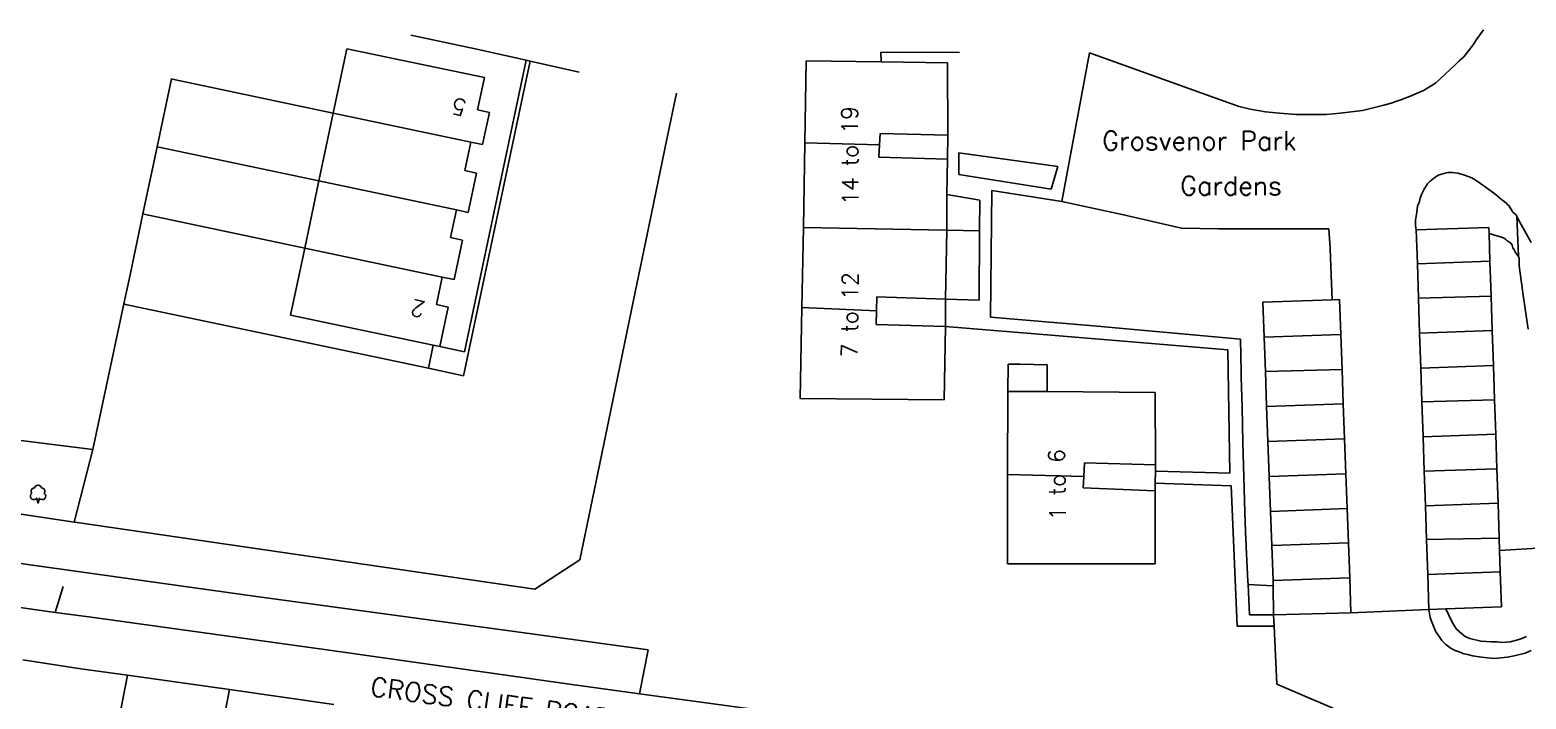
# Model space of a CAD drawing. Extents: x 427500 to 429848, y 434500 to 436505.
# Drawn here: x 428871.5 to 428982.8, y 435635 to 435684.8 of the extents above; entities that cross this region are included whole.
import ezdxf

# ---------------------------------------------------------------- set-up
doc = ezdxf.new("R2010")
doc.units = 0
doc.layers.add('LPTIP_Ex_Base', color=8, linetype='Continuous')
doc.styles.add('MtXpl_Romans', font='romans__.ttf')

msp = doc.modelspace()

# ---------------------------------------------------------------- linework, layer by layer
at = {"layer": 'LPTIP_Ex_Base', "color": 251, "true_color": 0x636466}
for p, q in [((428899.85, 435684.35), (428904.74, 435683.31)), ((428978.85, 435683.65), (428979.1, 435684.05)), ((428979.1, 435684.05), (428979.6, 435684.75)), ((428894.07, 435678.57), (428895.08, 435683.35)), ((428895.08, 435683.35), (428905.31, 435681.2)), ((428904.74, 435683.31), (428908.41, 435682.5)), ((428940.65, 435683.07), (428934.8, 435683.1)), ((428934.8, 435683.1), (428934.81, 435682.37)), ((428948.25, 435672), (428950.3, 435683.05)), ((428950.3, 435683.05), (428960.6, 435679.35)), ((428978.15, 435682.75), (428978.85, 435683.65)), ((428908.41, 435682.5), (428903.83, 435660.81)), ((428908.32, 435680.56), (428908.72, 435682.43)), ((428908.72, 435682.43), (428908.41, 435682.5)), ((428908.72, 435682.43), (428912.36, 435681.62)), ((428929.14, 435676.35), (428929.25, 435682.45)), ((428929.25, 435682.45), (428934.81, 435682.37)), ((428934.81, 435682.37), (428939.75, 435682.3)), ((428939.75, 435682.3), (428939.78, 435676.93)), ((428976.05, 435680.8), (428977.5, 435682.15)), ((428977.5, 435682.15), (428977.8, 435682.45)), ((428977.8, 435682.45), (428978.15, 435682.75)), ((428882.04, 435681.11), (428880.97, 435676.06)), ((428882.04, 435681.11), (428882.35, 435681.05)), ((428882.35, 435681.05), (428894.07, 435678.57)), ((428905.31, 435681.2), (428904.8, 435678.81)), ((428975.15, 435680.25), (428976.05, 435680.8)), ((428903.77, 435659.03), (428908.32, 435680.56)), ((428918.89, 435676.63), (428919.6, 435680.04)), ((428973.45, 435679.55), (428974.1, 435679.8)), ((428974.1, 435679.8), (428975.15, 435680.25)), ((428893.01, 435673.52), (428894.07, 435678.57)), ((428894.07, 435678.57), (428904.3, 435676.41)), ((428904.8, 435678.81), (428905.68, 435678.62)), ((428905.68, 435678.62), (428905.18, 435676.22)), ((428960.6, 435679.35), (428961.45, 435679.05)), ((428961.45, 435679.05), (428962.25, 435678.85)), ((428962.25, 435678.85), (428963.4, 435678.65)), ((428963.4, 435678.65), (428964.45, 435678.55)), ((428964.45, 435678.55), (428965.65, 435678.45)), ((428967.9, 435678.45), (428968.95, 435678.55)), ((428968.95, 435678.55), (428970.6, 435678.75)), ((428970.6, 435678.75), (428972.2, 435679.15)), ((428972.2, 435679.15), (428972.75, 435679.3)), ((428972.75, 435679.3), (428973.1, 435679.42)), ((428973.1, 435679.42), (428973.45, 435679.55)), ((428965.65, 435678.45), (428967.9, 435678.45)), ((428904.3, 435676.41), (428903.85, 435674.3)), ((428905.18, 435676.22), (428904.3, 435676.41)), ((428917.57, 435670.26), (428918.89, 435676.63)), ((428929.03, 435670.05), (428929.14, 435676.35)), ((428934.7, 435676.2), (428929.14, 435676.35)), ((428934.75, 435677.05), (428934.7, 435676.2)), ((428939.78, 435676.93), (428934.75, 435677.05)), ((428939.78, 435676.93), (428939.75, 435675.15)), ((428880.97, 435676.06), (428879.92, 435671.08)), ((428880.97, 435676.06), (428881.23, 435676.01)), ((428881.23, 435676.01), (428893.01, 435673.52)), ((428934.7, 435676.2), (428934.65, 435675.3)), ((428934.65, 435675.3), (428939.75, 435675.15)), ((428939.75, 435675.15), (428939.7, 435672.51)), ((428940.6, 435674), (428940.6, 435675.6)), ((428940.6, 435675.6), (428947.95, 435674.6)), ((428903.85, 435674.3), (428904.73, 435674.11)), ((428904.73, 435674.11), (428904.11, 435671.18)), ((428947.95, 435674.6), (428947.45, 435672.9)), ((428976.25, 435673.95), (428976.75, 435674.1)), ((428976.75, 435674.1), (428976.95, 435674.15)), ((428976.95, 435674.15), (428977.3, 435674.15)), ((428977.3, 435674.15), (428977.7, 435674.1)), ((428977.7, 435674.1), (428978.2, 435673.95)), ((428891.95, 435668.53), (428893.01, 435673.52)), ((428893.01, 435673.52), (428903.23, 435671.36)), ((428947.45, 435672.9), (428940.6, 435674)), ((428975.2, 435672.9), (428975.45, 435673.3)), ((428975.45, 435673.3), (428975.65, 435673.5)), ((428975.65, 435673.5), (428975.9, 435673.7)), ((428975.9, 435673.7), (428976.25, 435673.95)), ((428978.2, 435673.95), (428978.75, 435673.75)), ((428978.75, 435673.75), (428979.2, 435673.45)), ((428979.2, 435673.45), (428979.55, 435673.2)), ((428979.55, 435673.2), (428980.45, 435672.55)), ((428939.7, 435672.51), (428939.7, 435669.85)), ((428939.7, 435672.51), (428942.15, 435672.1)), ((428942.15, 435672.1), (428942.13, 435669.8)), ((428943.05, 435672.8), (428942.95, 435663.4)), ((428948.25, 435672), (428943.05, 435672.8)), ((428952.85, 435671), (428948.25, 435672)), ((428974.7, 435671.65), (428974.85, 435672)), ((428974.85, 435672), (428974.9, 435672.25)), ((428974.9, 435672.25), (428975, 435672.5)), ((428975, 435672.5), (428975.2, 435672.9)), ((428980.45, 435672.55), (428980.95, 435672.15)), ((428980.95, 435672.15), (428981.35, 435671.85)), ((428981.35, 435671.85), (428981.4, 435671.75)), ((428879.92, 435671.08), (428878.96, 435666.55)), ((428879.92, 435671.08), (428880.12, 435671.03)), ((428880.12, 435671.03), (428891.95, 435668.53)), ((428903.23, 435671.36), (428902.8, 435669.31)), ((428904.11, 435671.18), (428903.23, 435671.36)), ((428957.15, 435670), (428952.85, 435671)), ((428974.55, 435670.6), (428974.65, 435671.2)), ((428974.65, 435671.2), (428974.7, 435671.65)), ((428981.4, 435671.75), (428981.5, 435671.7)), ((428981.5, 435671.7), (428981.8, 435671.2)), ((428981.8, 435671.2), (428982.01, 435671.02)), ((428982.01, 435671.02), (428982.08, 435670.89)), ((428982.08, 435670.89), (428982.2, 435667.9)), ((428982.08, 435670.89), (428982.17, 435670.73)), ((428982.17, 435670.73), (428983.15, 435668.95)), ((428916.41, 435664.66), (428917.57, 435670.26)), ((428928.92, 435664.1), (428929.03, 435670.05)), ((428929.03, 435670.05), (428939.7, 435669.85)), ((428939.7, 435669.85), (428939.61, 435664.74)), ((428939.7, 435669.85), (428942.13, 435669.8)), ((428942.13, 435669.8), (428942.1, 435664.65)), ((428959.9, 435669.95), (428957.15, 435670)), ((428966.35, 435669.95), (428959.9, 435669.95)), ((428968.1, 435669.95), (428966.35, 435669.95)), ((428968.2, 435668.5), (428968.1, 435669.95)), ((428974.55, 435670.2), (428974.55, 435670.6)), ((428974.6, 435669.88), (428974.55, 435670.2)), ((428980, 435670.05), (428974.6, 435669.88)), ((428974.6, 435669.88), (428974.69, 435667.35)), ((428980.02, 435669.6), (428980, 435670.05)), ((428980.02, 435669.6), (428980.2, 435669.55)), ((428980.08, 435667.55), (428980.02, 435669.6)), ((428890.9, 435663.54), (428891.95, 435668.53)), ((428891.95, 435668.53), (428902.18, 435666.37)), ((428902.8, 435669.31), (428903.68, 435669.12)), ((428903.68, 435669.12), (428903.06, 435666.19)), ((428968.2, 435668.5), (428968.25, 435667.15)), ((428980.2, 435669.55), (428980.35, 435669.5)), ((428980.35, 435669.5), (428980.95, 435669.35)), ((428980.95, 435669.35), (428981.1, 435669.3)), ((428981.1, 435669.3), (428981.25, 435669.2)), ((428981.25, 435669.2), (428981.35, 435669.1)), ((428981.35, 435669.1), (428981.65, 435668.9)), ((428981.65, 435668.9), (428981.75, 435668.75)), ((428981.75, 435668.75), (428981.8, 435668.55)), ((428981.8, 435668.55), (428981.9, 435668.4)), ((428974.69, 435667.35), (428980.08, 435667.55)), ((428974.69, 435667.35), (428974.77, 435664.8)), ((428980.17, 435664.95), (428980.08, 435667.55)), ((428981.9, 435668.4), (428982, 435668.2)), ((428982, 435668.2), (428982.2, 435667.9)), ((428982.2, 435667.9), (428982.25, 435667.75)), ((428982.25, 435667.75), (428982.25, 435667.2)), ((428878.96, 435666.55), (428878.49, 435664.37)), ((428902.18, 435666.37), (428901.74, 435664.32)), ((428903.06, 435666.19), (428902.18, 435666.37)), ((428968.25, 435667.15), (428968.35, 435664.68)), ((428982.25, 435667.2), (428982.57, 435665.02)), ((428878.49, 435664.37), (428876.2, 435653.55)), ((428878.49, 435664.37), (428878.63, 435664.34)), ((428878.63, 435664.34), (428901.15, 435659.59)), ((428901.74, 435664.32), (428902.62, 435664.13)), ((428902.62, 435664.13), (428902, 435661.2)), ((428913.89, 435652.5), (428916.41, 435664.66)), ((428928.8, 435657.35), (428928.92, 435664.1)), ((428934.47, 435663.85), (428928.92, 435664.1)), ((428934.5, 435664.9), (428934.47, 435663.85)), ((428939.61, 435664.74), (428934.5, 435664.9)), ((428939.61, 435664.74), (428939.61, 435662.69)), ((428942.1, 435664.65), (428939.61, 435664.74)), ((428963.2, 435664.5), (428968.35, 435664.68)), ((428963.29, 435661.9), (428963.2, 435664.5)), ((428968.35, 435664.68), (428968.9, 435664.7)), ((428968.9, 435664.7), (428968.99, 435662.1)), ((428980.17, 435664.95), (428974.77, 435664.8)), ((428974.77, 435664.8), (428974.86, 435662.2)), ((428980.26, 435662.4), (428980.17, 435664.95)), ((428982.57, 435665.02), (428982.93, 435662.5)), ((428901.51, 435661.3), (428890.9, 435663.54)), ((428934.47, 435663.85), (428934.45, 435662.85)), ((428942.95, 435663.4), (428950.6, 435662.75)), ((428934.45, 435662.85), (428939.61, 435662.69)), ((428939.61, 435662.69), (428939.5, 435657.25)), ((428939.61, 435662.69), (428948.05, 435662)), ((428948.05, 435662), (428960.6, 435660.95)), ((428950.6, 435662.75), (428961.55, 435661.75)), ((428968.99, 435662.1), (428963.29, 435661.9)), ((428963.39, 435659.35), (428963.29, 435661.9)), ((428968.99, 435662.1), (428969.09, 435659.5)), ((428974.86, 435662.2), (428980.26, 435662.4)), ((428974.86, 435662.2), (428974.95, 435659.6)), ((428980.35, 435659.8), (428980.26, 435662.4)), ((428901.51, 435661.3), (428901.15, 435659.59)), ((428902, 435661.2), (428901.51, 435661.3)), ((428903.83, 435660.81), (428902, 435661.2)), ((428960.6, 435660.95), (428960.75, 435651.8)), ((428961.55, 435661.75), (428961.59, 435659.3)), ((428901.15, 435659.59), (428903.77, 435659.03)), ((428944.23, 435657.87), (428944.25, 435659.9)), ((428944.25, 435659.9), (428945.15, 435659.9)), ((428945.15, 435659.9), (428947.15, 435659.85)), ((428947.15, 435659.85), (428947.15, 435657.85)), ((428980.35, 435659.8), (428974.95, 435659.6)), ((428974.95, 435659.6), (428975.03, 435657.1)), ((428980.43, 435657.25), (428980.35, 435659.8)), ((428961.59, 435659.3), (428961.6, 435658.95)), ((428961.6, 435658.95), (428961.66, 435656.69)), ((428963.39, 435659.35), (428969.09, 435659.5)), ((428963.48, 435656.75), (428963.39, 435659.35)), ((428969.09, 435659.5), (428969.18, 435656.95)), ((428939.5, 435657.25), (428928.8, 435657.35)), ((428944.22, 435651.7), (428944.23, 435657.87)), ((428944.23, 435657.87), (428947.15, 435657.85)), ((428947.15, 435657.85), (428955.2, 435657.8)), ((428955.2, 435657.8), (428955.22, 435652.42)), ((428961.66, 435656.69), (428961.72, 435654.08)), ((428969.18, 435656.95), (428963.48, 435656.75)), ((428963.58, 435654.15), (428963.48, 435656.75)), ((428969.18, 435656.95), (428969.28, 435654.35)), ((428975.03, 435657.1), (428980.43, 435657.25)), ((428975.03, 435657.1), (428975.12, 435654.5)), ((428980.52, 435654.7), (428980.43, 435657.25)), ((428868.2, 435654.55), (428876.2, 435653.55)), ((428961.72, 435654.08), (428961.79, 435651.48)), ((428963.58, 435654.15), (428969.28, 435654.35)), ((428963.67, 435651.55), (428963.58, 435654.15)), ((428969.28, 435654.35), (428969.37, 435651.75)), ((428980.52, 435654.7), (428975.12, 435654.5)), ((428975.12, 435654.5), (428975.2, 435651.95)), ((428980.6, 435652.1), (428980.52, 435654.7)), ((428876.2, 435653.55), (428874.8, 435648.15)), ((428912.4, 435645.35), (428913.89, 435652.5)), ((428949.95, 435652.55), (428949.9, 435651.55)), ((428955.22, 435652.42), (428949.95, 435652.55)), ((428955.21, 435651.95), (428955.2, 435651.05)), ((428955.22, 435652.42), (428955.21, 435651.95)), ((428960.75, 435651.8), (428955.21, 435651.95)), ((428975.2, 435651.95), (428980.6, 435652.1)), ((428975.2, 435651.95), (428975.29, 435649.35)), ((428980.69, 435649.55), (428980.6, 435652.1)), ((428944.2, 435645.05), (428944.22, 435651.7)), ((428949.9, 435651.55), (428944.22, 435651.7)), ((428949.9, 435651.55), (428949.85, 435650.7)), ((428949.85, 435650.7), (428955.2, 435650.48)), ((428955.2, 435651.05), (428955.2, 435650.48)), ((428955.2, 435651.05), (428960.85, 435650.85)), ((428960.85, 435650.85), (428961.3, 435640.4)), ((428961.79, 435651.48), (428961.86, 435648.88)), ((428969.37, 435651.75), (428963.67, 435651.55)), ((428963.77, 435648.95), (428963.67, 435651.55)), ((428969.37, 435651.75), (428969.47, 435649.15)), ((428861.95, 435650.05), (428874.8, 435648.15)), ((428955.2, 435650.48), (428955.2, 435645.05)), ((428980.69, 435649.55), (428975.29, 435649.35)), ((428980.78, 435646.95), (428980.69, 435649.55)), ((428961.86, 435648.88), (428961.9, 435647.45)), ((428963.77, 435648.95), (428969.47, 435649.15)), ((428963.86, 435646.4), (428963.77, 435648.95)), ((428969.47, 435649.15), (428969.56, 435646.6)), ((428975.29, 435649.35), (428975.38, 435646.85)), ((428874.8, 435648.15), (428875.04, 435648.11)), ((428875.04, 435648.11), (428909.07, 435643.16)), ((428961.9, 435647.45), (428961.96, 435646.33)), ((428961.96, 435646.33), (428962.09, 435643.73)), ((428969.56, 435646.6), (428963.86, 435646.4)), ((428963.96, 435643.8), (428963.86, 435646.4)), ((428969.56, 435646.6), (428969.66, 435644)), ((428975.38, 435646.85), (428980.78, 435646.95)), ((428975.38, 435646.85), (428975.46, 435644.25)), ((428980.81, 435646.05), (428980.78, 435646.95)), ((428980.81, 435646.05), (428985.6, 435646.32)), ((428867.45, 435645.55), (428888.55, 435642.6)), ((428909.07, 435643.16), (428912.4, 435645.35)), ((428980.86, 435644.45), (428980.81, 435646.05)), ((428851.15, 435644.5), (428873.4, 435641.44)), ((428955.2, 435645.05), (428944.2, 435645.05)), ((428963.96, 435643.8), (428969.66, 435644)), ((428969.66, 435644), (428969.75, 435641.4)), ((428980.86, 435644.45), (428975.46, 435644.25)), ((428975.46, 435644.25), (428975.55, 435641.65)), ((428980.95, 435641.85), (428980.86, 435644.45)), ((428874, 435643.35), (428873.4, 435641.44)), ((428962.09, 435643.73), (428962.1, 435643.5)), ((428962.1, 435643.5), (428962.2, 435641.25)), ((428963.97, 435643.4), (428962.1, 435643.5)), ((428963.97, 435643.4), (428963.96, 435643.8)), ((428964, 435641.25), (428963.97, 435643.4)), ((428888.55, 435642.6), (428907, 435640.1)), ((428976.8, 435641.7), (428980.95, 435641.85)), ((428873.4, 435641.44), (428875.9, 435641.1)), ((428875.9, 435641.1), (428893.6, 435638.65)), ((428962.2, 435641.25), (428964, 435641.25)), ((428969.75, 435641.4), (428964, 435641.25)), ((428964, 435641.25), (428964.04, 435640.4)), ((428975.55, 435641.65), (428969.75, 435641.4)), ((428975.55, 435641.65), (428976.8, 435641.7)), ((428975.65, 435641.05), (428975.55, 435641.65)), ((428975.8, 435640.65), (428975.65, 435641.05)), ((428976.05, 435640.05), (428975.8, 435640.65)), ((428976.8, 435641.7), (428977.3, 435640.65)), ((428977.3, 435640.65), (428977.6, 435640.2)), ((428907, 435640.1), (428917.49, 435638.64)), ((428961.3, 435640.4), (428964.04, 435640.4)), ((428964.04, 435640.4), (428964.25, 435636.1)), ((428976.3, 435639.65), (428976.05, 435640.05)), ((428976.5, 435639.35), (428976.3, 435639.65)), ((428977.6, 435640.2), (428978, 435639.85)), ((428978, 435639.85), (428978.25, 435639.65)), ((428978.25, 435639.65), (428978.6, 435639.5)), ((428982.45, 435639.5), (428982.8, 435639.65)), ((428893.6, 435638.65), (428911.65, 435636.1)), ((428917.49, 435638.64), (428916.84, 435635.39)), ((428976.8, 435639.05), (428976.5, 435639.35)), ((428977.2, 435638.75), (428976.8, 435639.05)), ((428977.5, 435638.6), (428977.2, 435638.75)), ((428977.8, 435638.5), (428977.5, 435638.6)), ((428978.15, 435638.35), (428977.8, 435638.5)), ((428978.6, 435639.5), (428979.4, 435639.3)), ((428979.4, 435639.3), (428980.2, 435639.25)), ((428980.2, 435639.25), (428980.6, 435639.25)), ((428980.6, 435639.25), (428981, 435639.2)), ((428981, 435639.2), (428981.6, 435639.25)), ((428981.6, 435639.25), (428982.15, 435639.4)), ((428982.15, 435639.4), (428982.45, 435639.5)), ((428983.15, 435638.6), (428982.7, 435638.4)), ((428871, 435637.92), (428875.3, 435637.23)), ((428978.45, 435638.3), (428978.15, 435638.35)), ((428978.8, 435638.2), (428978.45, 435638.3)), ((428979.45, 435638.1), (428978.8, 435638.2)), ((428979.9, 435638.05), (428979.45, 435638.1)), ((428980.4, 435638), (428979.9, 435638.05)), ((428981.4, 435638.1), (428980.4, 435638)), ((428981.9, 435638.2), (428981.4, 435638.1)), ((428982.7, 435638.4), (428981.9, 435638.2)), ((428875.3, 435637.23), (428878.77, 435636.77)), ((428878.77, 435636.77), (428878.01, 435632.8)), ((428878.77, 435636.77), (428886.35, 435635.69)), ((428886.35, 435635.69), (428885.5, 435631.35)), ((428886.35, 435635.69), (428894.11, 435634.59)), ((428911.65, 435636.1), (428916.84, 435635.39)), ((428916.84, 435635.39), (428927.45, 435633.95)), ((428964.25, 435636.1), (428970.1, 435633.6))]:
    msp.add_line(p, q, dxfattribs=at)
msp.add_lwpolyline([(428871.66, 435650.3), (428871.65, 435650.29), (428871.63, 435650.28), (428871.62, 435650.27), (428871.61, 435650.26), (428871.6, 435650.25), (428871.59, 435650.23), (428871.58, 435650.22), (428871.58, 435650.2), (428871.57, 435650.19), (428871.56, 435650.17), (428871.56, 435650.16), (428871.55, 435650.14), (428871.55, 435650.13), (428871.55, 435650.11), (428871.55, 435650.09), (428871.55, 435650.08), (428871.55, 435650.06), (428871.55, 435650.04), (428871.55, 435650.03), (428871.56, 435650.01), (428871.56, 435650), (428871.57, 435649.98), (428871.57, 435649.97), (428871.58, 435649.95), (428871.59, 435649.94), (428871.6, 435649.92), (428871.61, 435649.91), (428871.62, 435649.9), (428871.63, 435649.89), (428871.65, 435649.88), (428871.66, 435649.87), (428871.67, 435649.86), (428871.69, 435649.85), (428871.7, 435649.84), (428871.72, 435649.84), (428871.73, 435649.83), (428871.75, 435649.83), (428871.77, 435649.82), (428871.78, 435649.82), (428871.8, 435649.82), (428871.81, 435649.82), (428871.83, 435649.82), (428871.85, 435649.82), (428871.86, 435649.83), (428871.88, 435649.83), (428871.9, 435649.84), (428871.91, 435649.84), (428871.93, 435649.85), (428871.94, 435649.86), (428871.95, 435649.86), (428871.97, 435649.87), (428871.98, 435649.88), (428871.99, 435649.9), (428872, 435649.91), (428872.01, 435649.92), (428872.02, 435649.92), (428872.1, 435649.58), (428872.13, 435649.58), (428872.22, 435649.93), (428872.22, 435649.93), (428872.3, 435649.85), (428872.41, 435649.82), (428872.53, 435649.84), (428872.62, 435649.9), (428872.68, 435650), (428872.69, 435650.11), (428872.65, 435650.22), (428872.57, 435650.3), (428872.62, 435650.4), (428872.62, 435650.51), (428872.57, 435650.61), (428872.48, 435650.68), (428872.37, 435650.7), (428872.32, 435650.8), (428872.23, 435650.88), (428872.12, 435650.9), (428872, 435650.88), (428871.91, 435650.8), (428871.86, 435650.7), (428871.75, 435650.68), (428871.66, 435650.61), (428871.61, 435650.51), (428871.61, 435650.4), (428871.66, 435650.3)], dxfattribs=at)

# ---------------------------------------------------------------- texts
at = {"layer": 'LPTIP_Ex_Base', "color": 251, "true_color": 0x636466, "style": 'MtXpl_Romans'}
for s, height, rotation, p in [('5', 1.2, 166.6, (428904.05, 435679.49)), ('14 to 19', 1.2, 90.5, (428933.13, 435671.74)), ('7 to 12', 1.2, 89.4, (428933.05, 435660.4)), ('2', 1.2, 167.2, (428900.99, 435664.5)), ('1 to 6', 1.2, 91, (428948.55, 435648.3)), ('CROSS CLIFF ROAD', 1.4, 352.3, (428896.76, 435635.25))]:
    msp.add_text(s, height=height, rotation=rotation, dxfattribs=at).set_placement(p)
for s, p in [('Grosvenor Park', (428951.25, 435675.81)), ('Gardens', (428957.05, 435672.46))]:
    msp.add_text(s, height=1.4, dxfattribs=at).set_placement(p)

doc.saveas('drawing.dxf')
